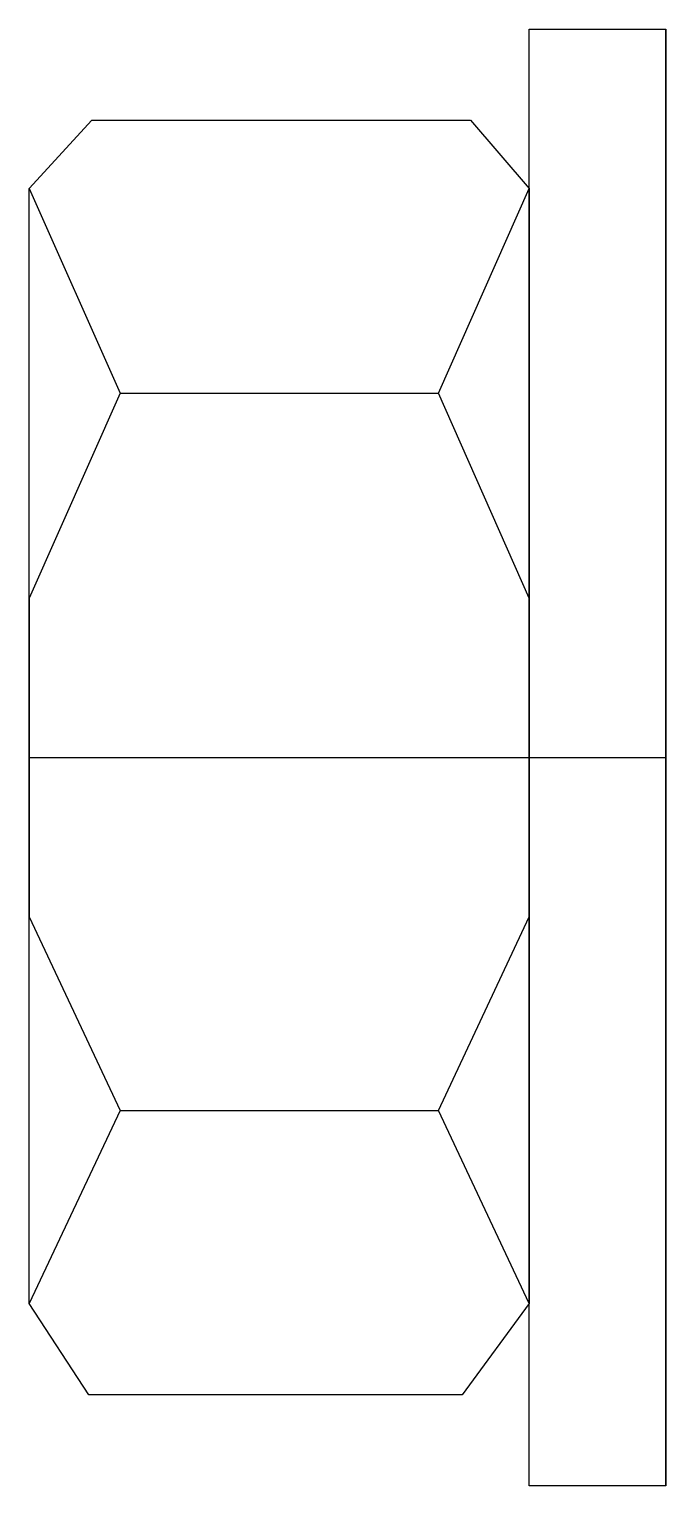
# Model space of a CAD drawing. Extents: x -13 to 0, y -14.9 to 14.9.
import ezdxf

# ---------------------------------------------------------------- set-up
doc = ezdxf.new("R2010")
doc.units = 0
doc.layers.get('0').update_dxf_attribs({"linetype": 'CONTINUOUS'})

msp = doc.modelspace()

# ---------------------------------------------------------------- linework, layer by layer
at = {"linetype": 'CONTINUOUS'}
for p, q in [((-2.79, 0), (-2.79, 14.86)), ((-2.79, 14.86), (0, 14.86)), ((0, -14.86), (0, 14.86)), ((0, 14.86), (0, -14.86)), ((-13, 11.61), (-11.72, 13)), ((-11.72, 13), (-3.99, 13)), ((-3.99, 13), (-2.79, 11.61)), ((-13, 11.61), (-11.14, 7.43)), ((-13, -11.14), (-13, 11.61)), ((-4.64, 7.43), (-2.79, 11.61)), ((-2.79, 11.61), (-2.79, 0)), ((-11.14, 7.43), (-13, 3.25)), ((-11.14, 7.43), (-4.64, 7.43)), ((-2.79, 3.25), (-4.64, 7.43)), ((-13, 3.25), (-13, -3.25)), ((-2.79, -3.25), (-2.79, 3.25)), ((-13, 0), (0, 0)), ((-2.79, -14.86), (-2.79, 0)), ((-2.79, 0), (-2.79, -11.14)), ((-13, -3.25), (-11.14, -7.2)), ((-4.64, -7.2), (-2.79, -3.25)), ((-11.14, -7.2), (-13, -11.14)), ((-11.14, -7.2), (-4.64, -7.2)), ((-2.79, -11.14), (-4.64, -7.2)), ((-11.78, -13), (-13, -11.14)), ((-2.79, -11.14), (-4.16, -13)), ((-4.16, -13), (-11.78, -13)), ((0, -14.86), (-2.79, -14.86))]:
    msp.add_line(p, q, dxfattribs=at)

doc.saveas('drawing.dxf')
